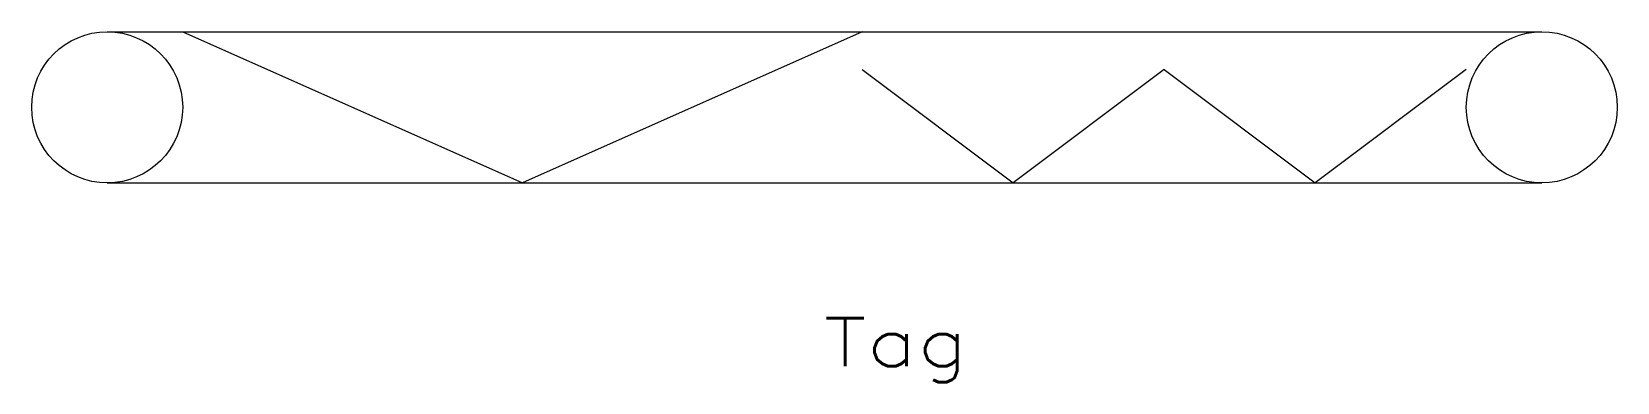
# Model space of a CAD drawing. Header units: inches. Extents: x -21 to 21, y -6.3 to 3.
import ezdxf
from ezdxf.enums import TextEntityAlignment as Align

# ---------------------------------------------------------------- set-up
doc = ezdxf.new("R2010")
doc.units = ezdxf.units.IN
doc.header["$MEASUREMENT"] = 0
doc.layers.get('0').update_dxf_attribs({"lineweight": 0})
doc.styles.add('_TCW_TXTSTY_1', font='TXT.SHX')

msp = doc.modelspace()

# ---------------------------------------------------------------- linework, layer by layer
at = {"linetype": 'Continuous'}
for p, q in [((-19, 3), (19, 3)), ((-17, 3), (-8, -1)), ((1, 3), (-8, -1)), ((1, 2), (5, -1)), ((9, 2), (5, -1)), ((9, 2), (13, -1)), ((17, 2), (13, -1)), ((-19, -1), (19, -1))]:
    msp.add_line(p, q, dxfattribs=at)
for centre in [(-19, 1), (19, 1)]:
    msp.add_circle(centre, 2, dxfattribs=at)

# ---------------------------------------------------------------- texts
at = {"color": 7, "linetype": 'Continuous', "style": '_TCW_TXTSTY_1', "width": 1.166667}
msp.add_text('Tag', height=1.27, dxfattribs=at).set_placement((-0.017, -5.854), (3.793, -5.854), align=Align.FIT)

doc.saveas('drawing.dxf')
